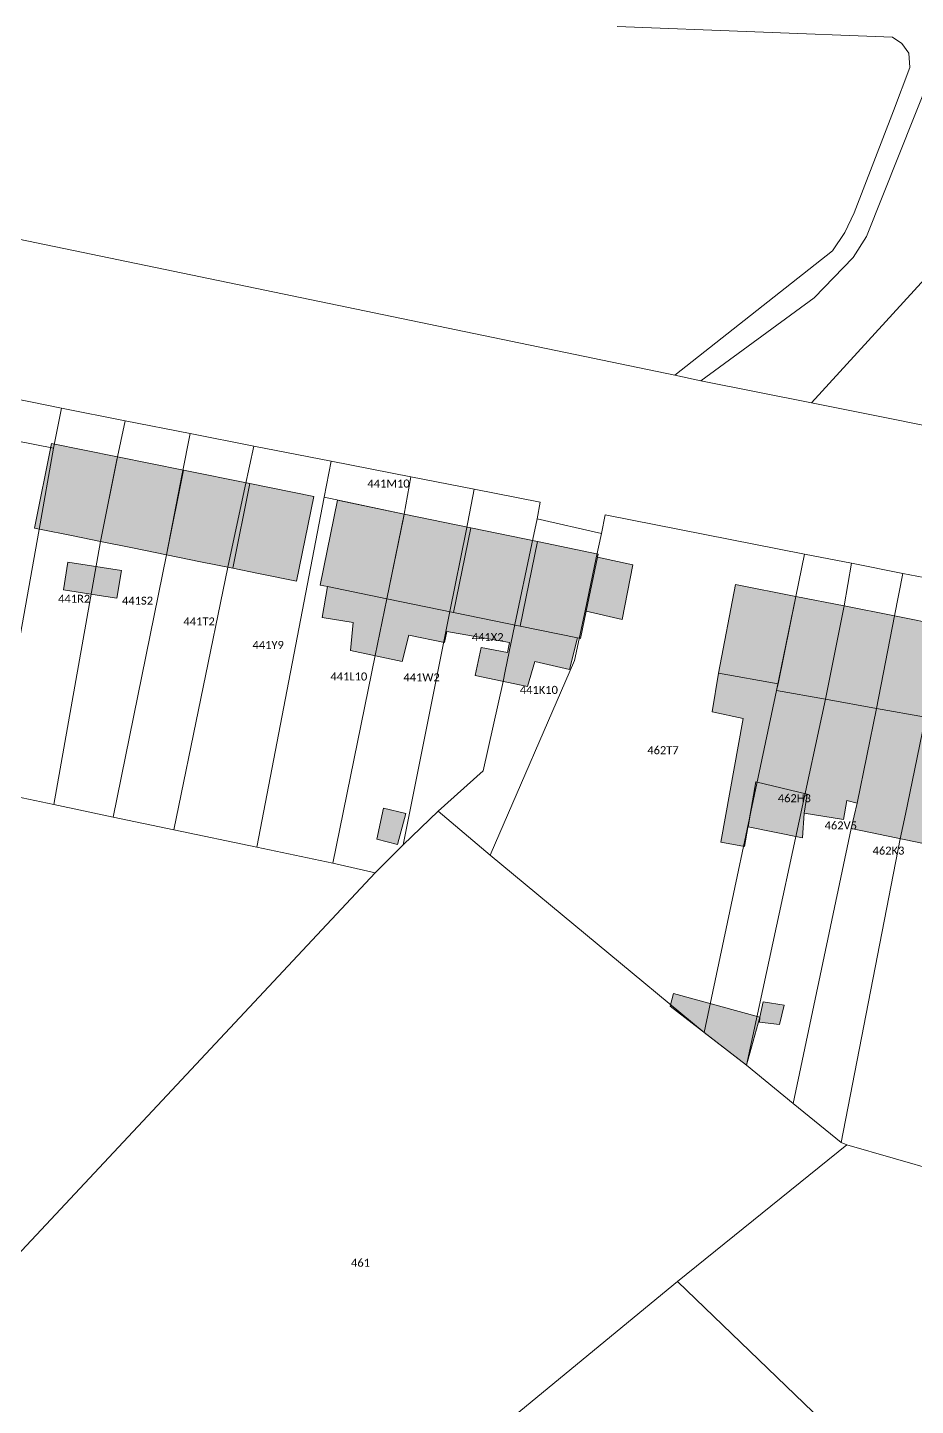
# Model space of a CAD drawing. Header units: metres. Extents: x 113120 to 240396, y 120329 to 242116.
# Drawn here: x 114547.3 to 114636.1, y 121408.6 to 121546.4 of the extents above; entities that cross this region are included whole.
import ezdxf

# ---------------------------------------------------------------- set-up
doc = ezdxf.new("R2010")
doc.units = ezdxf.units.M
doc.header["$LTSCALE"] = 3
for name, color, linetype, lineweight in [('Bpn_CaPa', 78, 'Continuous', 0), ('Bpn_ReBu', 4, 'Continuous', 0), ('Bpt_CaNu', 7, 'Continuous', 0), ('Hachure bâtiment', 11, 'Continuous', 0)]:
    doc.layers.add(name, color=color, linetype=linetype, lineweight=lineweight)
doc.styles.add('Legend', font='')
doc.styles.get('Legend').set_extended_font_data('Calibri')

msp = doc.modelspace()

# ---------------------------------------------------------------- hatches: boundary and pattern name
at = {"layer": 'Hachure bâtiment'}
h = msp.add_hatch(color=256, dxfattribs=at)
h.dxf.hatch_style = 1
h.paths.add_polyline_path([(114556.27, 121503.44), (114554.57, 121494.98), (114551.82, 121495.54), (114548.47, 121496.21), (114547.95, 121496.32), (114549.65, 121504.77)])
h = msp.add_hatch(color=256, dxfattribs=at)
h.dxf.hatch_style = 1
h.paths.add_polyline_path([(114562.88, 121502.1), (114561.18, 121493.64), (114557.75, 121494.34), (114554.57, 121494.98), (114556.27, 121503.44)])
h = msp.add_hatch(color=256, dxfattribs=at)
h.dxf.hatch_style = 1
h.paths.add_polyline_path([(114569.5, 121500.77), (114567.8, 121492.31), (114564.57, 121492.96), (114561.18, 121493.64), (114562.88, 121502.1)])
h = msp.add_hatch(color=256, dxfattribs=at)
h.dxf.hatch_style = 1
h.paths.add_polyline_path([(114575.9, 121499.48), (114574.18, 121491.02), (114570.38, 121491.79), (114567.8, 121492.31), (114569.5, 121500.77)])
h = msp.add_hatch(color=256, dxfattribs=at)
h.dxf.hatch_style = 1
h.paths.add_polyline_path([(114584.93, 121497.72), (114583.2, 121489.26), (114577.27, 121490.48), (114576.53, 121490.63), (114578.27, 121499.1)])
h = msp.add_hatch(color=256, dxfattribs=at)
h.dxf.hatch_style = 1
h.paths.add_polyline_path([(114591.6, 121496.35), (114589.87, 121487.9), (114583.2, 121489.26), (114584.93, 121497.72)])
h = msp.add_hatch(color=256, dxfattribs=at)
h.dxf.hatch_style = 1
h.paths.add_polyline_path([(114598.26, 121494.97), (114596.53, 121486.53), (114589.87, 121487.9), (114591.6, 121496.35)])
h = msp.add_hatch(color=256, dxfattribs=at)
h.dxf.hatch_style = 1
h.paths.add_polyline_path([(114604.33, 121493.72), (114604.27, 121493.42), (114603.15, 121488.02), (114602.58, 121485.28), (114602.27, 121485.35), (114596.53, 121486.53), (114598.26, 121494.97)])
h = msp.add_hatch(color=256, dxfattribs=at)
h.dxf.hatch_style = 1
h.paths.add_polyline_path([(114555.54, 121489.41), (114555.32, 121489.45), (114554.87, 121489.52), (114550.86, 121490.16), (114551.3, 121492.93), (114556.65, 121492.08), (114556.2, 121489.31)])
h = msp.add_hatch(color=256, dxfattribs=at)
h.dxf.hatch_style = 1
h.paths.add_polyline_path([(114607.81, 121492.65), (114606.73, 121487.17), (114603.15, 121488.02), (114604.27, 121493.42)])
h = msp.add_hatch(color=256, dxfattribs=at)
h.dxf.hatch_style = 1
h.paths.add_polyline_path([(114583.2, 121489.26), (114589.87, 121487.9), (114596.53, 121486.53), (114602.27, 121485.35), (114601.48, 121482.2), (114598, 121482.97), (114597.27, 121480.5), (114592.03, 121481.58), (114592.65, 121484.37), (114595.28, 121483.87), (114595.48, 121484.87), (114589.2, 121485.97), (114588.97, 121484.87), (114585.4, 121485.62), (114584.75, 121482.97), (114579.57, 121484.1), (114579.85, 121486.88), (114576.75, 121487.38), (114577.27, 121490.48)])
h = msp.add_hatch(color=256, dxfattribs=at)
h.dxf.hatch_style = 1
h.paths.add_polyline_path([(114624.1, 121489.5), (114622.33, 121480.77), (114616.38, 121481.83), (114618.07, 121490.7)])
h = msp.add_hatch(color=256, dxfattribs=at)
h.dxf.hatch_style = 1
h.paths.add_polyline_path([(114628.92, 121488.54), (114627.08, 121479.21), (114622.17, 121480.1), (114622.33, 121480.77), (114624.1, 121489.5)])
h = msp.add_hatch(color=256, dxfattribs=at)
h.dxf.hatch_style = 1
h.paths.add_polyline_path([(114633.97, 121487.54), (114632.18, 121478.29), (114627.08, 121479.21), (114628.92, 121488.54)])
h = msp.add_hatch(color=256, dxfattribs=at)
h.dxf.hatch_style = 1
h.paths.add_polyline_path([(114638.92, 121486.56), (114637.08, 121477.41), (114632.18, 121478.29), (114633.97, 121487.54)])
h = msp.add_hatch(color=256, dxfattribs=at)
h.dxf.hatch_style = 1
h.paths.add_polyline_path([(114624.94, 121467.83), (114624.78, 121465.37), (114619.32, 121466.46), (114620.1, 121470.97), (114625.23, 121469.73)], flags=16)
h.paths.add_polyline_path([(114622.33, 121480.77), (114622.17, 121480.1), (114627.08, 121479.21), (114632.18, 121478.29), (114637.08, 121477.41), (114641.87, 121476.55), (114640.17, 121467.53), (114637.68, 121468.02), (114636.88, 121464.78), (114629.65, 121466.28), (114630.23, 121468.83), (114629.2, 121469.08), (114628.88, 121467.2), (114624.94, 121467.83), (114625.23, 121469.73), (114620.1, 121470.97), (114618.98, 121464.5), (114616.6, 121464.93), (114618.85, 121477.3), (114615.73, 121477.97), (114616.38, 121481.83)])
h = msp.add_hatch(color=256, dxfattribs=at)
h.dxf.hatch_style = 1
h.paths.add_polyline_path([(114585.1, 121467.78), (114584.27, 121464.7), (114582.2, 121465.22), (114582.88, 121468.32)])
h = msp.add_hatch(color=256, dxfattribs=at)
h.dxf.hatch_style = 1
h.paths.add_polyline_path([(114620.5, 121447.43), (114619.17, 121442.62), (114611.53, 121448.52), (114611.88, 121449.8)])
h = msp.add_hatch(color=256, dxfattribs=at)
h.dxf.hatch_style = 1
h.paths.add_polyline_path([(114622.95, 121448.62), (114622.47, 121446.7), (114620.48, 121446.92), (114620.5, 121447.43), (114620.83, 121448.97)])

# ---------------------------------------------------------------- linework, layer by layer
at = {"layer": 'Bpn_CaPa'}
for points in [[(114667.08, 121554.18), (114625.68, 121508.86), (114614.61, 121511.05), (114625.94, 121519.35), (114629.85, 121523.36), (114631.18, 121525.47), (114637.65, 121541.72), (114639.63, 121544.54), (114641.14, 121545.7), (114647.63, 121547.3)], [(114647.63, 121547.3), (114641.14, 121545.7), (114639.63, 121544.54), (114637.65, 121541.72), (114631.18, 121525.47), (114629.85, 121523.36), (114625.94, 121519.35), (114614.61, 121511.05), (114611.99, 121511.6), (114627.77, 121524.05), (114629.01, 121525.88), (114629.93, 121527.83), (114633.87, 121538.05), (114635.5, 121542.36), (114635.4, 121543.82), (114634.7, 121544.78), (114633.77, 121545.39), (114606.24, 121546.47)], [(114606.24, 121546.47), (114633.77, 121545.39), (114634.7, 121544.78), (114635.4, 121543.82), (114635.5, 121542.36), (114633.87, 121538.05), (114629.93, 121527.83), (114629.01, 121525.88), (114627.77, 121524.05), (114611.99, 121511.6), (114611.99, 121511.6), (114526.25, 121529.38)], [(114476.83, 121523.38), (114550.66, 121508.3), (114549.87, 121504.33), (114549.87, 121504.33), (114542.37, 121505.79)], [(114546.09, 121469.48), (114549.91, 121468.68), (114555.83, 121467.44), (114561.91, 121466.16), (114570.2, 121464.43), (114577.79, 121462.84), (114582.04, 121461.87), (114543.28, 121420.48)]]:
    msp.add_lwpolyline(points, dxfattribs=at)
for points in [[(114671.82, 121549.72), (114659.84, 121534.65), (114652.67, 121525.43), (114648.8, 121528.52), (114641.1, 121519.38), (114647.32, 121518.55), (114644.48, 121505.07), (114625.68, 121508.86), (114667.08, 121554.18), (114671.82, 121549.72)], [(114557.04, 121507.05), (114556.18, 121502.99), (114554.57, 121494.98), (114549.91, 121468.68), (114546.09, 121469.48), (114543.62, 121470), (114544.82, 121476.11), (114545.88, 121481.81), (114548.42, 121496.18), (114549.87, 121504.33), (114550.66, 121508.3), (114557.04, 121507.05)], [(114545.88, 121481.81), (114538.88, 121495.88), (114535.08, 121503.3), (114540.73, 121506.21), (114541.88, 121505.91), (114541.82, 121505.62), (114542.17, 121505.55), (114542.17, 121505.58), (114542.33, 121505.55), (114542.37, 121505.79), (114549.87, 121504.33), (114548.42, 121496.18), (114545.88, 121481.81)], [(114557.04, 121507.05), (114563.53, 121505.78), (114562.73, 121501.76), (114561.18, 121493.64), (114555.83, 121467.44), (114549.91, 121468.68), (114554.57, 121494.98), (114556.18, 121502.99), (114557.04, 121507.05)], [(114569.89, 121504.53), (114569.05, 121500.5), (114567.31, 121492.41), (114561.91, 121466.16), (114555.83, 121467.44), (114561.18, 121493.64), (114562.73, 121501.76), (114563.53, 121505.78), (114569.89, 121504.53)], [(114576.93, 121499.4), (114570.2, 121464.43), (114561.91, 121466.16), (114567.31, 121492.41), (114569.05, 121500.5), (114569.89, 121504.53), (114577.63, 121503.01), (114576.93, 121499.4)], [(114576.93, 121499.4), (114577.63, 121503.01), (114585.61, 121501.45), (114584.93, 121497.72), (114576.93, 121499.4)], [(114577.79, 121462.84), (114582.03, 121483.57), (114583.2, 121489.26), (114584.88, 121497.34), (114584.93, 121497.72), (114585.61, 121501.45), (114591.93, 121500.21), (114591.14, 121496.04), (114589.51, 121487.97), (114584.84, 121464.67), (114582.04, 121461.87), (114577.79, 121462.84)], [(114577.79, 121462.84), (114570.2, 121464.43), (114576.93, 121499.4), (114584.93, 121497.72), (114584.88, 121497.34), (114583.2, 121489.26), (114582.03, 121483.57), (114577.79, 121462.84)], [(114598.23, 121497.25), (114597.7, 121494.76), (114596.01, 121486.69), (114595.03, 121482.01), (114594.82, 121481), (114592.83, 121472.06), (114588.33, 121468.03), (114584.84, 121464.67), (114589.51, 121487.97), (114591.14, 121496.04), (114591.93, 121500.21), (114598.55, 121498.91), (114598.23, 121497.25)], [(114614.92, 121445.9), (114593.52, 121463.61), (114601.97, 121483.08), (114603.02, 121488.04), (114604.14, 121493.34), (114604.66, 121495.77), (114605.04, 121497.64), (114624.97, 121493.73), (114624.1, 121489.5), (114622.17, 121480.1), (114614.92, 121445.9)], [(114598.23, 121497.25), (114604.66, 121495.77), (114604.14, 121493.34), (114603.02, 121488.04), (114601.97, 121483.08), (114593.52, 121463.61), (114588.33, 121468.03), (114592.83, 121472.06), (114594.82, 121481), (114595.03, 121482.01), (114596.01, 121486.69), (114597.7, 121494.76), (114598.23, 121497.25)], [(114614.92, 121445.9), (114622.17, 121480.1), (114624.1, 121489.5), (114624.97, 121493.73), (114629.67, 121492.81), (114628.92, 121488.54), (114627.08, 121479.21), (114619.17, 121442.62), (114614.92, 121445.9)], [(114623.85, 121438.8), (114619.17, 121442.62), (114627.08, 121479.21), (114628.92, 121488.54), (114629.67, 121492.81), (114634.8, 121491.8), (114633.97, 121487.54), (114632.18, 121478.29), (114630.23, 121468.83), (114629.65, 121466.28), (114623.85, 121438.8)], [(114623.85, 121438.8), (114629.65, 121466.28), (114630.23, 121468.83), (114632.18, 121478.29), (114633.97, 121487.54), (114634.8, 121491.8), (114639.7, 121490.84), (114638.92, 121486.56), (114635.98, 121472.1), (114635.07, 121467.74), (114634.55, 121465.27), (114628.63, 121434.91), (114623.85, 121438.8)], [(114641.16, 121446.11), (114638.48, 121432), (114629.2, 121434.66), (114628.63, 121434.91), (114634.55, 121465.27), (114635.07, 121467.74), (114635.98, 121472.1), (114638.92, 121486.56), (114639.7, 121490.84), (114649.6, 121488.9), (114648.72, 121484.64), (114646.68, 121474.38), (114646.3, 121472.91), (114643.27, 121458.02), (114642.67, 121454.75), (114641.16, 121446.11)], [(114614.92, 121445.9), (114619.17, 121442.62), (114623.85, 121438.8), (114628.63, 121434.91), (114629.2, 121434.66), (114612.26, 121420.99), (114573.37, 121388.97), (114557.72, 121376.9), (114525.03, 121399.27), (114526.32, 121400.77), (114533.35, 121408.98), (114543.28, 121420.48), (114582.04, 121461.87), (114584.84, 121464.67), (114588.33, 121468.03), (114593.52, 121463.61), (114614.92, 121445.9)], [(114702.94, 121427.92), (114710.98, 121425.94), (114722.19, 121423.47), (114712.01, 121412.26), (114760.3, 121365.69), (114751.57, 121363.3), (114738.91, 121350.09), (114732.74, 121342.59), (114724.1, 121332.19), (114721.71, 121330.41), (114719.74, 121317.52), (114612.26, 121420.99), (114629.2, 121434.66), (114638.48, 121432), (114674.02, 121421.25), (114690.75, 121416.28), (114701.47, 121428.28), (114702.65, 121428), (114702.94, 121427.92)], [(114719.74, 121317.52), (114717.84, 121312.3), (114713.25, 121303.19), (114705.87, 121294.29), (114693.71, 121278.43), (114573.37, 121388.97), (114612.26, 121420.99), (114719.74, 121317.52)]]:
    msp.add_lwpolyline(points, close=True, dxfattribs=at)
at = {"layer": 'Bpn_ReBu'}
for points in [[(114556.27, 121503.44), (114554.57, 121494.98), (114551.82, 121495.54), (114548.47, 121496.21), (114547.95, 121496.32), (114549.65, 121504.77), (114556.27, 121503.44)], [(114562.88, 121502.1), (114561.18, 121493.64), (114557.75, 121494.34), (114554.57, 121494.98), (114556.27, 121503.44), (114562.88, 121502.1)], [(114569.5, 121500.77), (114567.8, 121492.31), (114564.57, 121492.96), (114561.18, 121493.64), (114562.88, 121502.1), (114569.5, 121500.77)], [(114575.9, 121499.48), (114574.18, 121491.02), (114570.38, 121491.79), (114567.8, 121492.31), (114569.5, 121500.77), (114575.9, 121499.48)], [(114584.93, 121497.72), (114583.2, 121489.26), (114577.27, 121490.48), (114576.53, 121490.63), (114578.27, 121499.1), (114584.93, 121497.72)], [(114591.6, 121496.35), (114589.87, 121487.9), (114583.2, 121489.26), (114584.93, 121497.72), (114591.6, 121496.35)], [(114598.26, 121494.97), (114596.53, 121486.53), (114589.87, 121487.9), (114591.6, 121496.35), (114598.26, 121494.97)], [(114604.33, 121493.72), (114604.27, 121493.42), (114603.15, 121488.02), (114602.58, 121485.28), (114602.27, 121485.35), (114596.53, 121486.53), (114598.26, 121494.97), (114604.33, 121493.72)], [(114555.54, 121489.41), (114555.32, 121489.45), (114554.87, 121489.52), (114550.86, 121490.16), (114551.3, 121492.93), (114556.65, 121492.08), (114556.2, 121489.31), (114555.54, 121489.41)], [(114607.81, 121492.65), (114606.73, 121487.17), (114603.15, 121488.02), (114604.27, 121493.42), (114607.81, 121492.65)], [(114583.2, 121489.26), (114589.87, 121487.9), (114596.53, 121486.53), (114602.27, 121485.35), (114601.48, 121482.2), (114598, 121482.97), (114597.27, 121480.5), (114592.03, 121481.58), (114592.65, 121484.37), (114595.28, 121483.87), (114595.48, 121484.87), (114589.2, 121485.97), (114588.97, 121484.87), (114585.4, 121485.62), (114584.75, 121482.97), (114579.57, 121484.1), (114579.85, 121486.88), (114576.75, 121487.38), (114577.27, 121490.48), (114583.2, 121489.26)], [(114624.1, 121489.5), (114622.33, 121480.77), (114616.38, 121481.83), (114618.07, 121490.7), (114624.1, 121489.5)], [(114628.92, 121488.54), (114627.08, 121479.21), (114622.17, 121480.1), (114622.33, 121480.77), (114624.1, 121489.5), (114628.92, 121488.54)], [(114633.97, 121487.54), (114632.18, 121478.29), (114627.08, 121479.21), (114628.92, 121488.54), (114633.97, 121487.54)], [(114638.92, 121486.56), (114637.08, 121477.41), (114632.18, 121478.29), (114633.97, 121487.54), (114638.92, 121486.56)], [(114622.33, 121480.77), (114622.17, 121480.1), (114627.08, 121479.21), (114632.18, 121478.29), (114637.08, 121477.41), (114641.87, 121476.55), (114640.17, 121467.53), (114637.68, 121468.02), (114636.88, 121464.78), (114629.65, 121466.28), (114630.23, 121468.83), (114629.2, 121469.08), (114628.88, 121467.2), (114624.94, 121467.83), (114625.23, 121469.73), (114620.1, 121470.97), (114618.98, 121464.5), (114616.6, 121464.93), (114618.85, 121477.3), (114615.73, 121477.97), (114616.38, 121481.83), (114622.33, 121480.77)], [(114624.94, 121467.83), (114624.78, 121465.37), (114619.32, 121466.46), (114620.1, 121470.97), (114625.23, 121469.73), (114624.94, 121467.83)], [(114585.1, 121467.78), (114584.27, 121464.7), (114582.2, 121465.22), (114582.88, 121468.32), (114585.1, 121467.78)], [(114620.5, 121447.43), (114619.17, 121442.62), (114611.53, 121448.52), (114611.88, 121449.8), (114620.5, 121447.43)], [(114622.95, 121448.62), (114622.47, 121446.7), (114620.48, 121446.92), (114620.5, 121447.43), (114620.83, 121448.97), (114622.95, 121448.62)]]:
    msp.add_lwpolyline(points, close=True, dxfattribs=at)

# ---------------------------------------------------------------- texts
at = {"layer": 'Bpt_CaNu', "char_height": 0.8, "attachment_point": 7, "style": 'Legend'}
for s, insert in [('441M10', (114581.26, 121500.37)), ('441R2', (114550.33, 121488.86)), ('441S2', (114556.72, 121488.66)), ('441T2', (114562.86, 121486.59)), ('441X2', (114591.7, 121485.02)), ('441Y9', (114569.77, 121484.24)), ('441L10', (114577.56, 121481.08)), ('441W2', (114584.86, 121481)), ('441K10', (114596.5, 121479.74)), ('462T7', (114609.25, 121473.71)), ('462H3', (114622.3, 121468.91)), ('462V5', (114626.98, 121466.19)), ('462K3', (114631.78, 121463.67)), ('461', (114579.62, 121422.47))]:
    msp.add_mtext(s, dxfattribs=dict(at, insert=insert))

doc.saveas('drawing.dxf')
